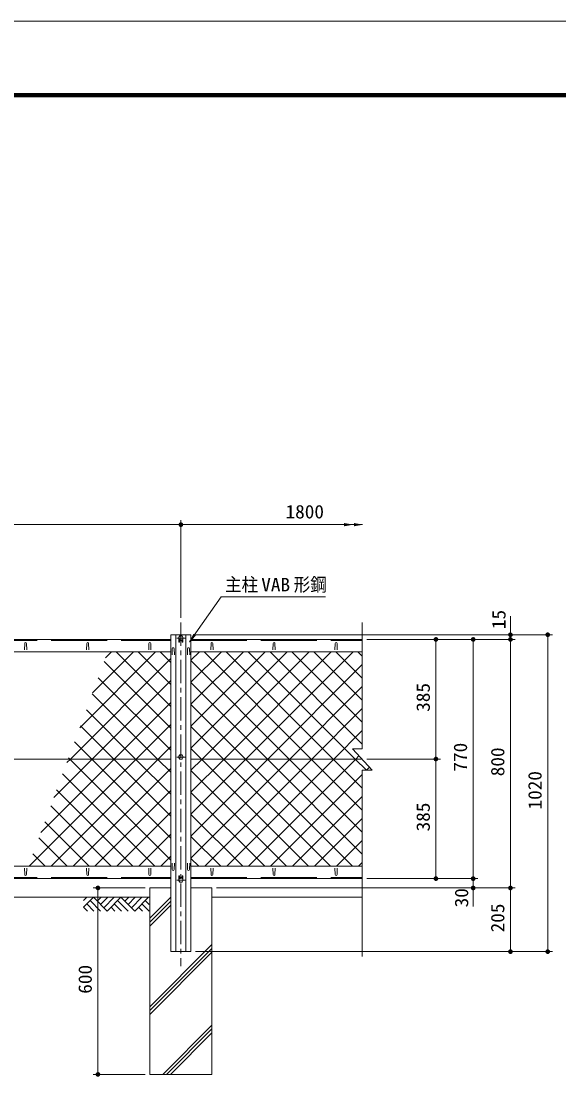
# Model space of a CAD drawing. Units: millimetres, scale not verified. Extents: x -4455 to 4455, y -3150 to 3150.
# Drawn here: x -1749 to -17, y -251 to 3150 of the extents above; entities that cross this region are included whole.
import ezdxf
from ezdxf.enums import TextEntityAlignment as Align

# ---------------------------------------------------------------- set-up
doc = ezdxf.new("R2010")
doc.units = ezdxf.units.MM
doc.header["$LTSCALE"] = 30
for name, pattern in [('DASHED', [7.5, 6, -1.5]), ('USER1', [4, 2.5, -0.5, 0.5, -0.5]), ('USER2', [2, 1.25, -0.25, 0.25, -0.25])]:
    doc.linetypes.add(name, pattern=pattern)
for name, color, linetype, lineweight in [('0-0_1部材', 3, 'Continuous', 18), ('0-1_中心線', 1, 'USER1', 18), ('0-3_SUNPOU', 1, 'Continuous', 18), ('0-4_6文字', 3, 'Continuous', 9), ('0-5_5寸法', 1, 'Continuous', 18), ('0-6_GL', 7, 'Continuous', 9), ('0-7_8部品', 3, 'Continuous', 18), ('0-8_4基礎', 4, 'Continuous', 18), ('0-A_0', 1, 'Continuous', 18), ('0-B_2網', 4, 'Continuous', 18), ('0-E_D-TTL', 7, 'Continuous', 9)]:
    doc.layers.add(name, color=color, linetype=linetype, lineweight=lineweight)
doc.styles.add('ＭＳ ゴシック', font='')
doc.styles.get('ＭＳ ゴシック').set_extended_font_data('MS Gothic')

# ---------------------------------------------------------------- blocks, each defined once
blk = doc.blocks.new('M1')
at = {"layer": '0-3_SUNPOU'}
blk.add_line((-7.5, 0), (-57.86, 0), dxfattribs=at)
for points in [[(0, 0), (-7.5, 0), (-7.44, 0.94)], [(0, 0), (-7.44, -0.94), (-7.5, 0)], [(0, 0), (-7.44, 0.94), (-7.26, 1.87)], [(0, 0), (-7.26, -1.87), (-7.44, -0.94)], [(0, 0), (-7.26, 1.87), (-6.97, 2.76)], [(0, 0), (-6.97, -2.76), (-7.26, -1.87)], [(0, 0), (-6.97, 2.76), (-6.57, 3.61)], [(0, 0), (-6.57, -3.61), (-6.97, -2.76)], [(0, 0), (-6.57, 3.61), (-6.07, 4.41)], [(0, 0), (-6.07, -4.41), (-6.57, -3.61)], [(0, 0), (-6.07, 4.41), (-5.47, 5.13)], [(0, 0), (-5.47, -5.13), (-6.07, -4.41)], [(0, 0), (-5.47, 5.13), (-4.78, 5.78)], [(0, 0), (-4.78, -5.78), (-5.47, -5.13)], [(0, 0), (-4.78, 5.78), (-4.02, 6.33)], [(0, 0), (-4.02, -6.33), (-4.78, -5.78)], [(0, 0), (-4.02, 6.33), (-3.19, 6.79)], [(0, 0), (-3.19, -6.79), (-4.02, -6.33)], [(0, 0), (-3.19, 6.79), (-2.32, 7.13)], [(0, 0), (-2.32, -7.13), (-3.19, -6.79)], [(0, 0), (-2.32, 7.13), (-1.41, 7.37)], [(0, 0), (-1.41, -7.37), (-2.32, -7.13)], [(0, 0), (-1.41, 7.37), (-0.47, 7.49)], [(0, 0), (-0.47, -7.49), (-1.41, -7.37)], [(0, 0), (-0.47, 7.49), (0.47, 7.49)], [(0, 0), (0.47, -7.49), (-0.47, -7.49)], [(0, 0), (0.47, 7.49), (1.41, 7.37)], [(0, 0), (1.41, 7.37), (2.32, 7.13)], [(0, 0), (2.32, 7.13), (3.19, 6.79)], [(0, 0), (3.19, 6.79), (4.02, 6.33)], [(0, 0), (4.02, 6.33), (4.78, 5.78)], [(0, 0), (4.78, 5.78), (5.47, 5.13)], [(0, 0), (5.47, 5.13), (6.07, 4.41)], [(0, 0), (6.07, 4.41), (6.57, 3.61)], [(0, 0), (6.57, 3.61), (6.97, 2.76)], [(0, 0), (6.97, 2.76), (7.26, 1.87)], [(0, 0), (7.26, 1.87), (7.44, 0.94)], [(0, 0), (7.44, 0.94), (7.5, 0)], [(0, 0), (1.41, -7.37), (0.47, -7.49)], [(0, 0), (2.32, -7.13), (1.41, -7.37)], [(0, 0), (3.19, -6.79), (2.32, -7.13)], [(0, 0), (4.02, -6.33), (3.19, -6.79)], [(0, 0), (4.78, -5.78), (4.02, -6.33)], [(0, 0), (5.47, -5.13), (4.78, -5.78)], [(0, 0), (6.07, -4.41), (5.47, -5.13)], [(0, 0), (6.57, -3.61), (6.07, -4.41)], [(0, 0), (6.97, -2.76), (6.57, -3.61)], [(0, 0), (7.26, -1.87), (6.97, -2.76)], [(0, 0), (7.44, -0.94), (7.26, -1.87)], [(0, 0), (7.5, 0), (7.44, -0.94)]]:
    blk.add_solid(points, dxfattribs=at)
blk = doc.blocks.new('GL-マーク')
at = {"layer": '0-A_0'}
for p, q in [((-418.12, -21.21), (-396.91, 0)), ((-418.12, -63.64), (-354.48, 0)), ((-354.48, 0), (-265.86, -88.62)), ((-304.52, 0), (-329.5, -24.98)), ((-262.09, 0), (-308.29, -46.2)), ((-219.67, 0), (-287.08, -67.41)), ((-177.24, 0), (-265.86, -88.62)), ((-177.24, 0), (-88.62, -88.62)), ((-127.28, 0), (-152.26, -24.98)), ((-84.85, 0), (-131.05, -46.19)), ((-42.43, 0), (-109.83, -67.41)), ((0, 0), (-88.62, -88.62)), ((-418.12, -63.64), (-393.14, -88.62)), ((-396.91, -42.43), (-350.71, -88.62)), ((-375.7, -21.21), (-308.29, -88.62)), ((-240.88, -63.64), (-215.9, -88.62)), ((-219.67, -42.43), (-173.47, -88.62)), ((-198.45, -21.21), (-131.05, -88.62)), ((-38.66, -88.62), (-63.64, -63.64)), ((3.77, -88.62), (-42.43, -42.43)), ((4.99, -47.42), (-21.21, -21.21))]:
    blk.add_line(p, q, dxfattribs=at)

msp = doc.modelspace()

# ---------------------------------------------------------------- linework, layer by layer
at = {"layer": '0-0_1部材', "color": 4}
for p, q in [((-650.22, 1214.3), (-650.22, 807.99)), ((-682.22, 807.99), (-618.22, 739.06)), ((-650.22, 807.99), (-682.22, 807.99)), ((-650.22, 739.06), (-650.22, 139.53)), ((-650.22, 739.06), (-618.22, 739.06))]:
    msp.add_line(p, q, dxfattribs=at)
at = {"layer": '0-0_1部材', "color": 7, "lineweight": 9}
for p, q in [((-3001.93, 1160.18), (-1266.93, 1160.18)), ((-1266.93, 1175.18), (-1266.93, 155.18)), ((-1201.93, 1175.18), (-1266.93, 1175.18)), ((-1201.93, 1175.18), (-1201.93, 155.18)), ((-1201.93, 1160.18), (-650.22, 1160.18)), ((-1262.95, 1110.03), (-1262.2, 1130.53)), ((-1255.45, 1110.03), (-1256.2, 1130.53)), ((-1213.41, 1110.03), (-1212.66, 1130.53)), ((-1205.91, 1110.03), (-1206.66, 1130.53)), ((-3001.93, 1120.18), (-1266.93, 1120.18)), ((-1201.93, 1120.18), (-650.22, 1120.18)), ((-3001.93, 775.18), (-1266.93, 775.18)), ((-1201.93, 775.18), (-650.22, 775.18)), ((-3001.93, 430.18), (-1266.93, 430.18)), ((-1262.95, 440.33), (-1262.2, 419.83)), ((-1255.45, 440.33), (-1256.2, 419.83)), ((-1213.41, 440.33), (-1212.66, 419.83)), ((-1205.91, 440.33), (-1206.66, 419.83)), ((-1201.93, 430.18), (-650.22, 430.18)), ((-3001.93, 390.18), (-1266.93, 390.18)), ((-1201.93, 390.18), (-650.22, 390.18)), ((-1266.93, 155.18), (-1201.93, 155.18))]:
    msp.add_line(p, q, dxfattribs=at)
at = {"layer": '0-0_1部材', "color": 1, "linetype": 'DASHED'}
for p, q in [((-3001.93, 1157.18), (-1266.93, 1157.18)), ((-1201.93, 1157.18), (-650.22, 1157.18)), ((-3001.93, 394.18), (-1266.93, 394.18)), ((-1201.93, 394.18), (-650.22, 394.18))]:
    msp.add_line(p, q, dxfattribs=at)
at = {"layer": '0-0_1部材'}
for p, q in [((-1250.43, 1175.18), (-1250.43, 155.18)), ((-1218.43, 1175.18), (-1218.43, 155.18)), ((-1738.18, 1126.68), (-1737.43, 1147.18)), ((-1730.68, 1126.68), (-1731.43, 1147.18)), ((-1538.18, 1126.68), (-1537.43, 1147.18)), ((-1530.68, 1126.68), (-1531.43, 1147.18)), ((-1338.18, 1126.68), (-1337.43, 1147.18)), ((-1330.68, 1126.68), (-1331.43, 1147.18)), ((-1138.18, 1126.68), (-1137.43, 1147.18)), ((-1130.68, 1126.68), (-1131.43, 1147.18)), ((-938.18, 1126.68), (-937.43, 1147.18)), ((-930.68, 1126.68), (-931.43, 1147.18)), ((-738.18, 1126.68), (-737.43, 1147.18)), ((-730.68, 1126.68), (-731.43, 1147.18)), ((-1738.18, 423.68), (-1737.43, 403.18)), ((-1730.68, 423.68), (-1731.43, 403.18)), ((-1538.18, 423.68), (-1537.43, 403.18)), ((-1530.68, 423.68), (-1531.43, 403.18)), ((-1338.18, 423.68), (-1337.43, 403.18)), ((-1330.68, 423.68), (-1331.43, 403.18)), ((-1138.18, 423.68), (-1137.43, 403.18)), ((-1130.68, 423.68), (-1131.43, 403.18)), ((-938.18, 423.68), (-937.43, 403.18)), ((-930.68, 423.68), (-931.43, 403.18)), ((-738.18, 423.68), (-737.43, 403.18)), ((-730.68, 423.68), (-731.43, 403.18))]:
    msp.add_line(p, q, dxfattribs=at)
for centre, start, end in [((-1734.43, 1147.18), 0, 180), ((-1534.43, 1147.18), 0, 180), ((-1334.43, 1147.18), 0, 180), ((-1134.43, 1147.18), 0, 180), ((-934.43, 1147.18), 0, 180), ((-734.43, 1147.18), 0, 180), ((-1734.43, 403.18), 180, 0), ((-1534.43, 403.18), 180, 0), ((-1334.43, 403.18), 180, 0), ((-1134.43, 403.18), 180, 0), ((-934.43, 403.18), 180, 0), ((-734.43, 403.18), 180, 0)]:
    msp.add_arc(centre, 3, start, end, dxfattribs=at)
at = {"layer": '0-0_1部材', "color": 7, "lineweight": 9}
for centre, start, end in [((-1259.2, 1130.53), 0, 180), ((-1209.66, 1130.53), 0, 180), ((-1259.2, 419.83), 180, 0), ((-1209.66, 419.83), 180, 0)]:
    msp.add_arc(centre, 3, start, end, dxfattribs=at)
at = {"layer": '0-1_中心線'}
msp.add_line((-1234.43, 1214.51), (-1234.43, 108.04), dxfattribs=at)
at = {"layer": '0-4_6文字', "color": 7}
msp.add_lwpolyline([(-768.96, 1297.63), (-1104.5, 1297.63), (-1206.18, 1152.2)], dxfattribs=at)
msp.add_solid([(-1207.32, 1150.56), (-1194.4, 1178.13), (-1185.86, 1172.16)], dxfattribs=at)
at = {"layer": '0-5_5寸法'}
for p, q in [((-1234.43, 1229.51), (-1234.43, 1544.51)), ((-3004.43, 1529.51), (-1264.43, 1529.51)), ((-1230, 1529.51), (-675.03, 1529.51)), ((-901.63, 1529.51), (-680.95, 1529.51)), ((-786.28, 1529.51), (-876.87, 1529.51)), ((-870.09, 1529.51), (-649.41, 1529.51)), ((-173.07, 1205.18), (-173.07, 1235.18)), ((-1186.93, 1175.18), (-158.07, 1175.18)), ((-1186.93, 1175.18), (-38.07, 1175.18)), ((-635.22, 1160.18), (-398.07, 1160.18)), ((-635.22, 1160.18), (-278.07, 1160.18)), ((-635.22, 1160.18), (-158.07, 1160.18)), ((-635.22, 1160.18), (-158.07, 1160.18)), ((-173.07, 1160.18), (-173.07, 1175.18)), ((-413.07, 1130.18), (-413.07, 805.18)), ((-293.07, 1130.18), (-293.07, 420.18)), ((-173.07, 1130.18), (-173.07, 390.18)), ((-173.07, 1130.18), (-173.07, 1100.18)), ((-53.07, 1145.18), (-53.07, 185.18)), ((-635.22, 775.18), (-398.07, 775.18)), ((-635.22, 775.18), (-398.07, 775.18)), ((-413.07, 745.18), (-413.07, 420.18)), ((-293.07, 420.18), (-293.07, 450.18)), ((-635.22, 390.18), (-398.07, 390.18)), ((-635.22, 390.18), (-278.07, 390.18)), ((-635.22, 390.18), (-278.07, 390.18)), ((-293.07, 390.18), (-293.07, 360.18)), ((-1349.43, 360.18), (-1516.59, 360.18)), ((-1119.43, 360.18), (-278.07, 360.18)), ((-1119.43, 360.18), (-158.07, 360.18)), ((-1119.43, 360.18), (-158.07, 360.18)), ((-1501.59, 330.18), (-1501.59, -209.82)), ((-293.07, 330.18), (-293.07, 300.18)), ((-173.07, 330.18), (-173.07, 185.18)), ((-1186.93, 155.18), (-158.07, 155.18)), ((-1186.93, 155.18), (-38.07, 155.18)), ((-1349.43, -239.82), (-1516.59, -239.82))]:
    msp.add_line(p, q, dxfattribs=at)
for points in [[(-678.95, 1529.51), (-708.95, 1524.3), (-708.95, 1534.72)], [(-647.41, 1529.51), (-677.41, 1524.3), (-677.41, 1534.72)]]:
    msp.add_solid(points, dxfattribs=at)
at = {"layer": '0-6_GL'}
for p, q in [((-2934.43, 330.18), (-1334.43, 330.18)), ((-1134.43, 330.18), (-650.22, 330.18))]:
    msp.add_line(p, q, dxfattribs=at)
at = {"layer": '0-7_8部品', "color": 1, "linetype": 'USER2'}
for p, q in [((-1247.86, 1164.63), (-1220.98, 1164.63)), ((-1247.87, 781.61), (-1220.99, 781.61)), ((-1247.86, 385.73), (-1220.98, 385.73))]:
    msp.add_line(p, q, dxfattribs=at)
at = {"layer": '0-7_8部品', "color": 7, "lineweight": 9}
for p, q in [((-1240.68, 1161.88), (-1240.68, 1150.95)), ((-1239.86, 1160.45), (-1240.68, 1160.45)), ((-1238.68, 1158.41), (-1238.68, 1150.95)), ((-1229, 1160.45), (-1228.18, 1160.45)), ((-1228.18, 1161.88), (-1228.18, 1150.95)), ((-1238.68, 1155.95), (-1240.68, 1155.95)), ((-1238.68, 1150.95), (-1240.68, 1150.95)), ((-1238.68, 1156.18), (-1230.18, 1156.18)), ((-1230.18, 1155.95), (-1228.18, 1155.95)), ((-1240.68, 388.48), (-1240.68, 399.41)), ((-1238.68, 394.41), (-1240.68, 394.41)), ((-1239.86, 389.91), (-1240.68, 389.91)), ((-1238.68, 394.18), (-1230.18, 394.18)), ((-1230.18, 399.41), (-1228.18, 399.41)), ((-1230.18, 391.95), (-1230.18, 399.41)), ((-1230.18, 394.41), (-1228.18, 394.41)), ((-1229, 389.91), (-1228.18, 389.91)), ((-1228.18, 388.48), (-1228.18, 399.41))]:
    msp.add_line(p, q, dxfattribs=at)
at = {"layer": '0-7_8部品'}
for points in [[(-1226.59, 1164.63), (-1230.51, 1171.42), (-1238.35, 1171.42), (-1242.27, 1164.63), (-1238.35, 1157.84), (-1230.51, 1157.84)], [(-1226.6, 781.61), (-1230.52, 788.4), (-1238.36, 788.4), (-1242.28, 781.61), (-1238.36, 774.82), (-1230.52, 774.82)], [(-1226.59, 385.73), (-1230.51, 378.94), (-1238.35, 378.94), (-1242.27, 385.73), (-1238.35, 392.52), (-1230.51, 392.52)]]:
    msp.add_lwpolyline(points, close=True, dxfattribs=at)
at = {"layer": '0-7_8部品', "color": 7, "lineweight": 9}
for points in [[(-1230.18, 1158.41), (-1230.18, 1150.95), (-1228.18, 1150.95)], [(-1238.68, 391.95), (-1238.68, 399.41), (-1240.68, 399.41)]]:
    msp.add_lwpolyline(points, dxfattribs=at)
at = {"layer": '0-7_8部品'}
for centre in [(-1234.43, 1164.63), (-1234.44, 781.61), (-1234.43, 385.73)]:
    msp.add_circle(centre, 6.8, dxfattribs=at)
at = {"layer": '0-8_4基礎', "color": 7, "lineweight": 9}
for p, q in [((-1334.43, 360.18), (-1266.93, 360.18)), ((-1334.43, 360.18), (-1334.43, -239.82)), ((-1201.93, 360.18), (-1134.43, 360.18)), ((-1134.43, 360.18), (-1134.43, -239.82)), ((-1334.43, -239.82), (-1134.43, -239.82))]:
    msp.add_line(p, q, dxfattribs=at)
at = {"layer": '0-8_4基礎'}
for p, q in [((-1334.43, 262.69), (-1266.93, 330.19)), ((-1334.43, 250.19), (-1266.93, 317.69)), ((-1334.43, 237.69), (-1266.93, 305.19)), ((-1334.43, -21.91), (-1134.43, 178.09)), ((-1334.43, -34.41), (-1134.43, 165.59)), ((-1334.43, -46.91), (-1134.43, 153.09)), ((-1293.04, -239.82), (-1134.43, -81.21)), ((-1280.54, -239.82), (-1134.43, -93.71)), ((-1268.04, -239.82), (-1134.43, -106.21))]:
    msp.add_line(p, q, dxfattribs=at)
at = {"layer": '0-B_2網'}
for p, q in [((-1560.31, 876), (-1316.13, 1120.18)), ((-1518.66, 988.36), (-1386.84, 1120.18)), ((-1266.93, 874.05), (-1481.49, 1088.62)), ((-1477.01, 1100.72), (-1457.55, 1120.18)), ((-1266.93, 944.76), (-1442.35, 1120.18)), ((-1266.93, 1015.47), (-1371.64, 1120.18)), ((-1266.93, 1086.18), (-1300.93, 1120.18)), ((-1201.93, 1092.96), (-1174.71, 1120.18)), ((-1201.93, 1022.25), (-1103.99, 1120.18)), ((-1201.93, 951.54), (-1033.28, 1120.18)), ((-1201.93, 880.83), (-962.57, 1120.18)), ((-1201.93, 810.12), (-891.86, 1120.18)), ((-1166.15, 775.18), (-821.15, 1120.18)), ((-814.5, 775.18), (-1159.5, 1120.18)), ((-1095.44, 775.18), (-750.44, 1120.18)), ((-743.79, 775.18), (-1088.79, 1120.18)), ((-1024.73, 775.18), (-679.73, 1120.18)), ((-650.22, 823.03), (-947.37, 1120.18)), ((-650.22, 893.74), (-876.66, 1120.18)), ((-650.22, 964.45), (-805.95, 1120.18)), ((-650.22, 1035.16), (-735.24, 1120.18)), ((-650.22, 1105.87), (-664.53, 1120.18)), ((-1519.71, 775.18), (-1266.93, 1027.96)), ((-1266.93, 803.34), (-1500.62, 1037.03)), ((-1309.48, 775.18), (-1519.74, 985.44)), ((-1448.99, 775.18), (-1266.93, 957.25)), ((-1380.19, 775.18), (-1538.86, 933.86)), ((-1026.64, 775.18), (-1201.93, 950.47)), ((-812.6, 775.18), (-650.22, 937.56)), ((-1378.28, 775.18), (-1266.93, 886.54)), ((-1450.9, 775.18), (-1557.99, 882.27)), ((-1097.35, 775.18), (-1201.93, 879.76)), ((-741.89, 775.18), (-650.22, 866.85)), ((-1521.61, 775.18), (-1577.11, 830.68)), ((-1307.57, 775.18), (-1266.93, 815.83)), ((-1723.28, 430.18), (-1378.28, 775.18)), ((-1685.27, 538.91), (-1448.99, 775.18)), ((-1652.57, 430.18), (-1307.57, 775.18)), ((-1643.62, 651.27), (-1519.71, 775.18)), ((-1266.93, 520.5), (-1521.61, 775.18)), ((-1266.93, 591.21), (-1450.9, 775.18)), ((-1266.93, 661.92), (-1380.19, 775.18)), ((-1266.93, 732.63), (-1309.48, 775.18)), ((-1201.93, 739.4), (-1166.15, 775.18)), ((-1201.93, 668.69), (-1095.44, 775.18)), ((-1201.93, 597.98), (-1024.73, 775.18)), ((-1157.6, 430.18), (-812.6, 775.18)), ((-752.35, 430.18), (-1097.35, 775.18)), ((-1086.89, 430.18), (-741.89, 775.18)), ((-681.64, 430.18), (-1026.64, 775.18)), ((-650.22, 610.9), (-814.5, 775.18)), ((-650.22, 681.61), (-743.79, 775.18)), ((-636.58, 739.06), (-627.06, 748.58)), ((-1318.03, 430.18), (-1615.36, 727.5)), ((-1581.86, 430.18), (-1266.93, 745.12)), ((-893.77, 430.18), (-1201.93, 738.34)), ((-945.47, 430.18), (-650.22, 725.43)), ((-1388.74, 430.18), (-1634.48, 675.92)), ((-1511.15, 430.18), (-1266.93, 674.4)), ((-964.48, 430.18), (-1201.93, 667.63)), ((-874.76, 430.18), (-650.22, 654.72)), ((-1459.45, 430.18), (-1653.6, 624.33)), ((-1440.44, 430.18), (-1266.93, 603.69)), ((-1035.19, 430.18), (-1201.93, 596.92)), ((-804.05, 430.18), (-650.22, 584)), ((-1530.16, 430.18), (-1672.73, 572.74)), ((-1600.88, 430.18), (-1691.85, 521.15)), ((-1369.73, 430.18), (-1266.93, 532.98)), ((-1105.9, 430.18), (-1201.93, 526.21)), ((-733.33, 430.18), (-650.22, 513.29)), ((-1671.59, 430.18), (-1710.97, 469.57)), ((-1299.02, 430.18), (-1266.93, 462.27)), ((-1176.61, 430.18), (-1201.93, 455.5)), ((-662.62, 430.18), (-650.22, 442.58))]:
    msp.add_line(p, q, dxfattribs=at)
for points in [[(-1601.96, 763.63), (-1590.42, 775.18), (-1266.93, 1098.67)], [(-650.22, 540.19), (-885.22, 775.18), (-1201.93, 1091.89)], [(-636.97, 739.06), (-673.08, 775.18), (-1018.08, 1120.18)], [(-1201.93, 527.27), (-954.02, 775.18), (-650.22, 1078.98)], [(-650.22, 469.48), (-955.93, 775.18), (-1201.93, 1021.18)], [(-1201.93, 456.56), (-883.31, 775.18), (-650.22, 1008.27)], [(-823.06, 430.18), (-1168.06, 775.18), (-1201.93, 809.05)], [(-1016.18, 430.18), (-671.18, 775.18), (-661.11, 785.25)], [(-1266.93, 449.79), (-1592.32, 775.18), (-1596.23, 779.09)]]:
    msp.add_lwpolyline(points, dxfattribs=at)
at = {"layer": '0-E_D-TTL', "color": 2, "lineweight": 18}
msp.add_lwpolyline([(-4454.85, 3150.21), (4454.85, 3150.21), (4454.85, -3150.21), (-4454.85, -3150.21)], close=True, dxfattribs=at)
at = {"layer": '0-E_D-TTL'}
for points in [[(-4168.47, 2916.87), (4168.47, 2916.87), (4168.47, -2916.87), (-4168.47, -2916.87)], [(-4165.81, 2914.21), (4165.81, 2914.21), (4165.81, -2914.21), (-4165.81, -2914.21)], [(-4163.16, 2911.56), (4163.16, 2911.56), (4163.16, -2911.56), (-4163.16, -2911.56)], [(-4160.51, 2908.91), (4160.51, 2908.91), (4160.51, -2908.91), (-4160.51, -2908.91)], [(-4157.86, 2906.26), (4157.86, 2906.26), (4157.86, -2906.26), (-4157.86, -2906.26)]]:
    msp.add_lwpolyline(points, close=True, dxfattribs=at)

# ---------------------------------------------------------------- block references
at = {"layer": '0-5_5寸法'}
msp.add_blockref('M1', (-1234.43, 1529.51), dxfattribs=at)
for p, rotation in [((-173.07, 1175.18), 270), ((-413.07, 1160.18), 90), ((-293.07, 1160.18), 90), ((-173.07, 1160.18), 90), ((-173.07, 1160.18), 90), ((-53.07, 1175.18), 90), ((-413.07, 775.18), 270), ((-413.07, 775.18), 90), ((-413.07, 390.18), 270), ((-293.07, 390.18), 270), ((-293.07, 390.18), 270), ((-173.07, 360.18), 270), ((-1501.59, 360.18), 90), ((-293.07, 360.18), 90), ((-173.07, 360.18), 90), ((-173.07, 155.18), 270), ((-53.07, 155.18), 270), ((-1501.59, -239.82), 270)]:
    msp.add_blockref('M1', p, dxfattribs=dict(at, rotation=rotation))
at = {"layer": '0-6_GL', "xscale": 0.5, "yscale": 0.5}
msp.add_blockref('GL-マーク', (-1338.93, 330.18), dxfattribs=at)

# ---------------------------------------------------------------- texts
at = {"layer": '0-4_6文字', "style": 'ＭＳ ゴシック'}
for s, width, p in [('主柱', 0.9, (-1092.23, 1302)), ('形鋼', 0.9, (-870.99, 1302)), ('VAB', 1.05, (-975.56, 1301.82))]:
    msp.add_text(s, height=43.33, dxfattribs=dict(at, width=width)).set_placement(p, align=Align.BOTTOM_LEFT)
at = {"layer": '0-5_5寸法', "color": 3, "style": 'ＭＳ ゴシック', "width": 1.05}
msp.add_text('1800', height=43.33, dxfattribs=at).set_placement((-897.42, 1536.6), align=Align.BOTTOM_LEFT)
for s, p in [('15', (-175.95, 1193.34)), ('385', (-419.75, 927.18)), ('770', (-299.75, 734.68)), ('800', (-179.75, 719.68)), ('1020', (-59.75, 612.68)), ('385', (-419.75, 542.18)), ('30', (-296.17, 297.63)), ('205', (-179.75, 217.18)), ('600', (-1508.27, 19.68))]:
    msp.add_text(s, height=43.33, rotation=90, dxfattribs=at).set_placement(p, align=Align.BOTTOM_LEFT)

doc.saveas('drawing.dxf')
